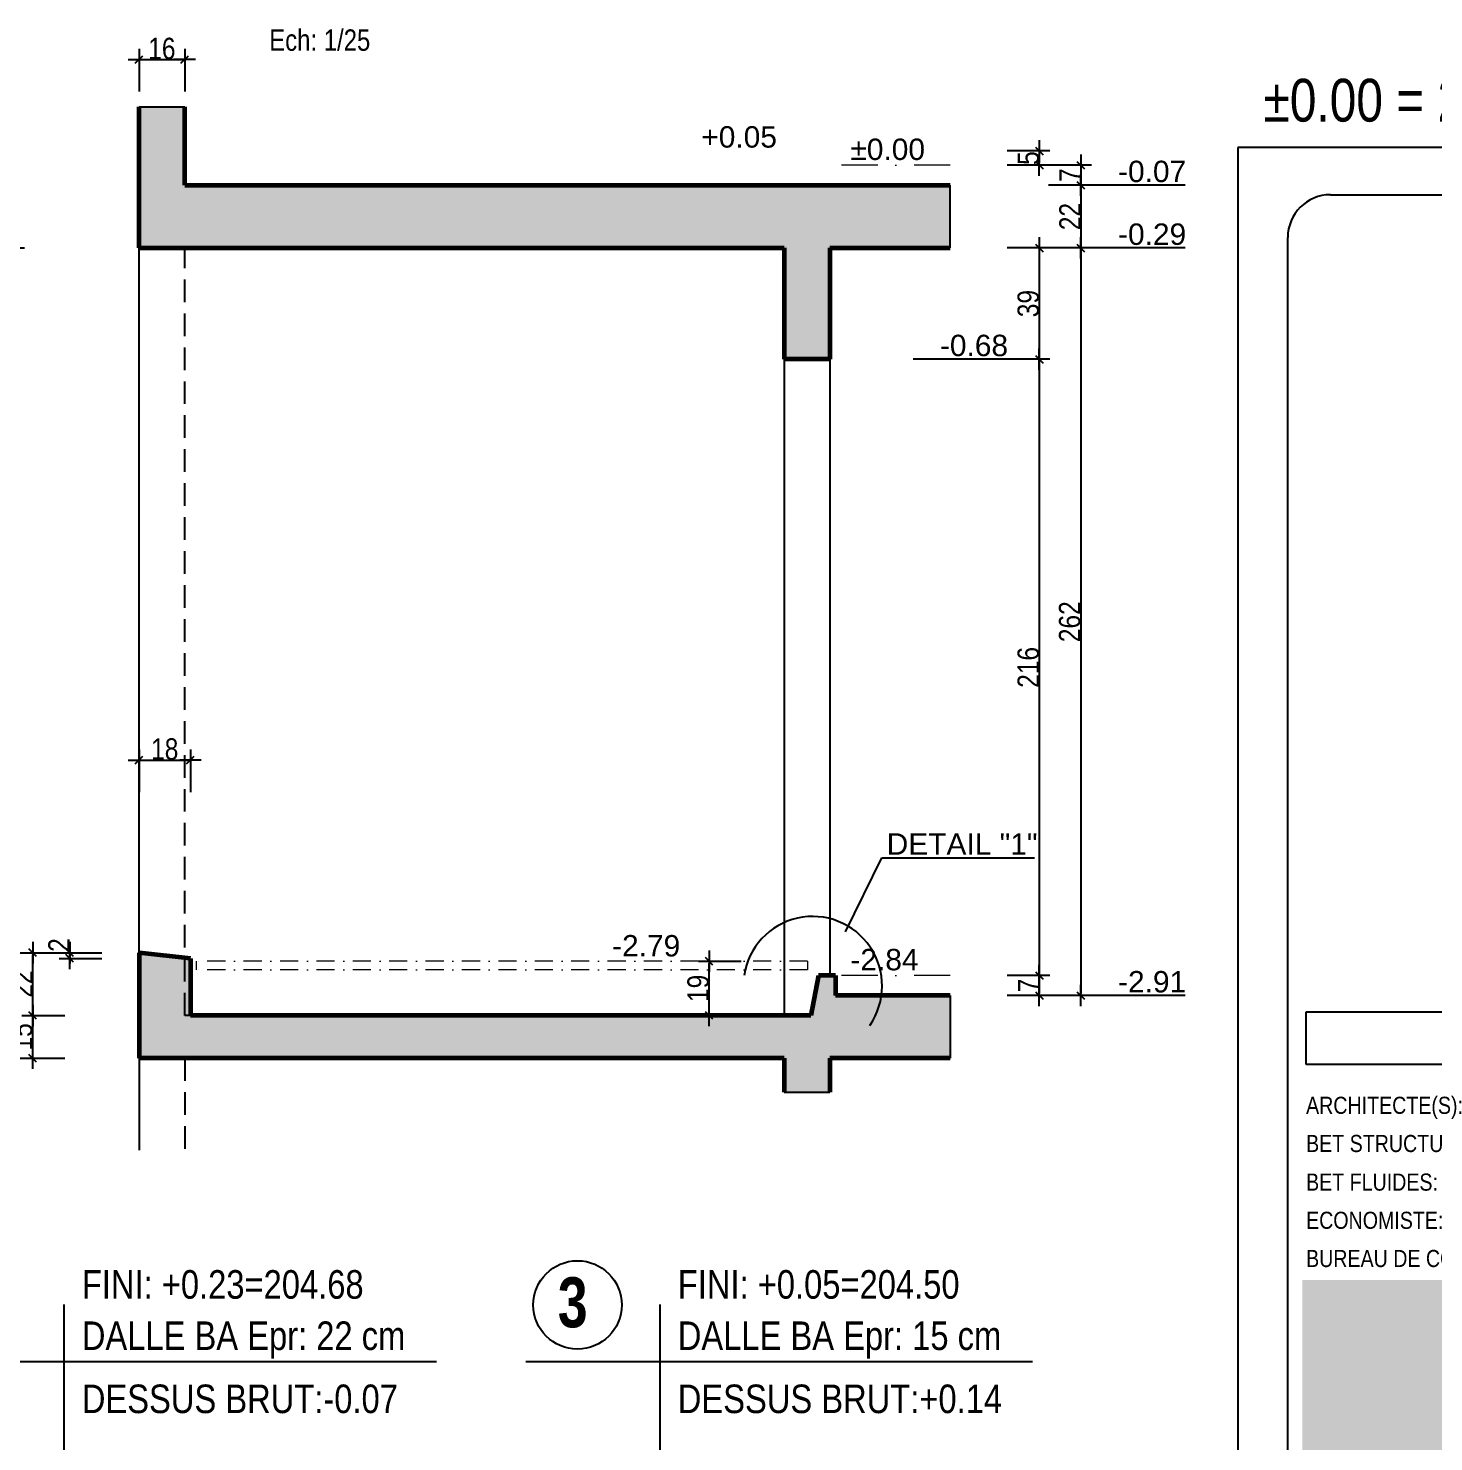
# Model space of a CAD drawing. Header units: centimetres. Extents: x 38820 to 82487, y -36363 to -12804.
# Drawn here: x 52211 to 53195, y -22449 to -21458 of the extents above; entities that cross this region are included whole.
import ezdxf
from ezdxf.enums import TextEntityAlignment as Align

# ---------------------------------------------------------------- set-up
doc = ezdxf.new("R2010")
doc.units = ezdxf.units.CM
doc.header["$LTSCALE"] = 0.5
doc.linetypes.add('CACHE2', pattern=[4.7625, 3.175, -1.5875])
doc.linetypes.add('TIRETPTX2', pattern=[50.8, 25.4, -12.7, 0, -12.7])
doc.layers.get('DEFPOINTS').update_dxf_attribs({"linetype": 'CONTINUOUS'})
for name, color, linetype in [('01-cartouche-cage A', 7, 'CONTINUOUS'), ('01_cote_gen', 4, 'CONTINUOUS'), ('01_linteaux', 2, 'CONTINUOUS'), ('01_poch_BN', 9, 'CONTINUOUS'), ('01_texte', 230, 'CONTINUOUS'), ('AA_COTES', 2, 'CONTINUOUS')]:
    doc.layers.add(name, color=color, linetype=linetype)
for name, color, linetype, lineweight in [('01_Cad_1_', 5, 'CONTINUOUS', 9), ('01_murs_coup', 5, 'CONTINUOUS', 60), ('01_tram_axes', 2, 'TIRETPTX2', 9)]:
    doc.layers.add(name, color=color, linetype=linetype, lineweight=lineweight)
doc.styles.add('ARIAL', font='arial.ttf')
doc.styles.add('ARIAL NA', font='ARIALN.TTF')
doc.styles.add('cartouche', font='ARIALN.TTF', dxfattribs={"width": 0.01})
doc.styles.add('impact', font='impact.ttf')
doc.styles.add('MATTE_TXT', font='arial.ttf')
doc.styles.add('STYLE2', font='ARIALN.TTF')
doc.styles.add('stylemattecart', font='ARIALN.TTF')
doc.dimstyles.new('JB25', dxfattribs={"dimscale": 0.1, "dimtxt": 150, "dimasz": 15, "dimexe": 0.1, "dimexo": 0.1, "dimgap": 0.09, "dimtad": 1, "dimdec": 1, "dimlfac": 0.5, "dimdsep": 46, "dimtxsty": 'STYLE2', "dimblk1": 'BOND_G', "dimblk2": 'BOND_D', "dimsah": 1, "dimcen": 1.5, "dimdle": 0.01, "dimse1": 1, "dimse2": 1, "dimclrd": 4, "dimclre": 2, "dimclrt": 6, "dimazin": 2, "dimtfac": 2.333333, "dimtdec": 1, "dimtix": 1, "dimtmove": 2, "dimatfit": 3, "dimldrblk": 'BOND_G', "dimfxl": 1, "dimtolj": 1, "dimtzin": 0, "dimarcsym": 0})

# ---------------------------------------------------------------- blocks, each defined once
blk = doc.blocks.new('cartstruc')
at = {"layer": '01-cartouche-cage A', "linetype": 'Continuous'}
h = blk.add_hatch(color=9, dxfattribs=at)
h.dxf.hatch_style = 2
h.paths.add_polyline_path([(-43.57, 691.33), (-1004.82, 691.33), (-1004.82, 473.83), (-347.32, 473.83), (-347.32, 644.14), (-242.52, 473.83), (-43.57, 473.83)])
h.paths.add_polyline_path([(-950.99, 670.08), (-407.89, 670.08), (-407.89, 498.45), (-950.99, 498.45)], flags=24)
h.paths.add_polyline_path([(-223.93, 590.84), (-104.97, 590.84), (-104.97, 608.84), (-223.93, 608.84)], flags=24)
h.paths.add_polyline_path([(-224.68, 609.74), (-105.73, 609.74), (-105.73, 627.74), (-224.68, 627.74)], flags=24)
h.paths.add_polyline_path([(-226.26, 624.94), (-64.82, 624.94), (-64.82, 652.37), (-226.26, 652.37)], flags=24)
h.paths.add_polyline_path([(-226.26, 646.88), (-85.05, 646.88), (-85.05, 674.31), (-226.26, 674.31)], flags=24)
for p, q in [((0, 1485), (-1050, 1485)), ((-1050, 1485), (-1050, 0))]:
    blk.add_line(p, q, dxfattribs=at)
at = {"layer": '01-cartouche-cage A', "color": 7, "linetype": 'Continuous'}
for p, q in [((-985, 1452), (-65, 1452)), ((-1015, 60), (-1015, 1422))]:
    blk.add_line(p, q, dxfattribs=at)
at = {"layer": '01-cartouche-cage A', "color": 7}
for p, q in [((-1002.17, 879.32), (-48.07, 879.32)), ((-1002.17, 842.28), (-1002.17, 879.32)), ((-48.07, 842.28), (-1002.17, 842.28))]:
    blk.add_line(p, q, dxfattribs=at)
at = {"layer": '01-cartouche-cage A', "color": 7, "linetype": 'Continuous'}
blk.add_arc((-985, 1422), 30, 90, 180, dxfattribs=at)
at = {"layer": '01-cartouche-cage A', "color": 8, "style": 'cartouche'}
for s, p in [('ARCHITECTE(S):', (-1002.17, 807.72)), ('BET STRUCTURE:', (-1002.17, 780.95)), ('BET FLUIDES:', (-1002.17, 753.89)), ('ECONOMISTE:', (-1002.17, 727.11)), ('BUREAU DE CONTROLE:', (-1002.17, 700.34))]:
    blk.add_text(s, height=12, dxfattribs=at).set_placement(p)
at = {"layer": '01-cartouche-cage A', "color": 7, "style": 'stylemattecart'}
for tag, height, p in [('NOMCLIENT', 30, (-525.01, 1399.62)), ('ADRESSE1CLIENT', 25, (-525.02, 1326.7)), ('ADRESSE2CLIENT', 25, (-525.03, 1283.86)), ('NOMAFFAIRE1', 45, (-525.05, 1189.84)), ('NOMAFFAIRE2', 45, (-525.07, 1110.44)), ('NOMAFFAIRE3', 45, (-525.08, 1031.74)), ('ADRESSE1AFFAIRE', 20, (-525.1, 943.27)), ('ADRESSE2AFFAIRE', 20, (-525.11, 909.19)), ('INDICE-A', 15, (-959.12, 428.37)), ('DATE-A', 15, (-861.87, 428.37)), ('INDICE-B', 15, (-959.12, 400.48)), ('DATE-B', 15, (-861.87, 400.48)), ('INDICE-C', 15, (-959.12, 369.37)), ('DATE-C', 15, (-861.87, 369.37)), ('INDICE-D', 15, (-959.12, 338.27)), ('DATE-D', 15, (-861.87, 338.27)), ('INDICE-E', 15, (-959.12, 307.16)), ('DATE-E', 15, (-861.87, 307.16)), ('INDICE-F', 15, (-959.12, 276.06)), ('DATE-F', 15, (-861.87, 276.06))]:
    blk.add_attdef(tag, text='', height=height, dxfattribs=at).set_placement(p, align=Align.MIDDLE_CENTER)
for tag, height, p in [('NOMARCHI', 15, (-831.13, 803.31)), ('MODEL', 15, (-408.94, 803.31)), ('BETSTRUCTURE', 15, (-831.13, 776.53)), ('MOE', 15, (-408.94, 776.53)), ('BETFLUIDES', 15, (-831.13, 749.48)), ('CSPS', 15, (-408.94, 749.48)), ('ECONOMISTE', 15, (-831.13, 722.7)), ('OPC', 15, (-408.94, 722.7)), ('BDC', 15, (-831.13, 695.93)), ('NOMENTREPRISE', 15, (-408.94, 695.93)), ('NUMBAT', 27, (-249.53, 614.69)), ('PHASE', 35, (-249.53, 537.94)), ('CONT-SOL', 12, (-138.62, 490.23)), ('NOMDESS', 15, (-451.79, 132.3)), ('NOMING', 15, (-451.79, 104.26)), ('ECH', 15, (-451.79, 76.34)), ('NUMAFF', 25, (-196.33, 48.91))]:
    blk.add_attdef(tag, text='', height=height, dxfattribs=at).set_placement(p, align=Align.BOTTOM_LEFT)
at = {"layer": '01-cartouche-cage A', "color": 7, "style": 'stylemattecart', "width": 0.8}
for tag, p in [('TITRTEPLAN1', (-677.28, 664.55)), ('TITRTEPLAN2', (-677.28, 610.16)), ('TITRTEPLAN3', (-677.28, 556)), ('TITRTEPLAN4', (-677.28, 501.38))]:
    blk.add_attdef(tag, text='', height=33, dxfattribs=at).set_placement(p, align=Align.MIDDLE_CENTER)
at = {"layer": '01-cartouche-cage A', "color": 7, "style": 'stylemattecart'}
for tag, p in [('MODIF-A', (-802.62, 428.37)), ('MODIF-B', (-802.62, 400.48)), ('MODIF-C', (-802.62, 369.37)), ('MODIF-D', (-802.62, 338.27)), ('MODIF-E', (-802.62, 307.16)), ('MODIF-F', (-802.62, 276.06))]:
    blk.add_attdef(tag, text='', height=15, dxfattribs=at).set_placement(p, align=Align.MIDDLE_LEFT)
at = {"layer": '01-cartouche-cage A', "color": 255, "style": 'stylemattecart'}
for tag, height, p in [('N°P', 35, (-320.96, 255.96)), ('IP', 35, (-210.33, 255.96)), ('DATEPLAN', 15, (-257.72, 226.83))]:
    blk.add_attdef(tag, text='', height=height, dxfattribs=at).set_placement(p, align=Align.BOTTOM_LEFT)
blk = doc.blocks.new('BOND_G')
at = {"layer": 'AA_COTES', "color": 0}
for p, q in [((0, -5), (0, 15)), ((5, 0), (-5, 0)), ((1.77, 1.77), (-1.77, -1.77))]:
    blk.add_line(p, q, dxfattribs=at)
blk = doc.blocks.new('BOND_D')
at = {"layer": 'AA_COTES', "color": 0}
for p, q in [((5, 0), (-5, 0)), ((-1.77, -1.77), (1.77, 1.77)), ((0, 5), (0, -15))]:
    blk.add_line(p, q, dxfattribs=at)
blk = doc.blocks.new('*D1691')
at = {"layer": '01_cote_gen', "color": 4, "lineweight": -2, "ltscale": 2, "transparency": 16777216}
blk.add_line((52918.94, -22123.74), (52918.94, -22134.74), dxfattribs=at)
at = {"layer": 'DEFPOINTS', "color": 0, "ltscale": 2}
for p in [(52856.6, -22122.24), (52856.6, -22136.24), (52918.94, -22136.24)]:
    blk.add_point(p, dxfattribs=at)
at = {"layer": '01_cote_gen', "color": 4, "lineweight": -2, "ltscale": 2, "transparency": 16777216, "xscale": 1.5, "yscale": 1.5, "zscale": 1.5}
for name, p, rotation in [('BOND_G', (52918.94, -22122.24), 90), ('BOND_D', (52918.94, -22136.24), 270)]:
    blk.add_blockref(name, p, dxfattribs=dict(at, rotation=rotation))
at = {"layer": '01_cote_gen', "color": 6, "ltscale": 2, "transparency": 16777216, "insert": (52911.43, -22129.24), "char_height": 15, "attachment_point": 5, "rotation": 90, "style": 'STYLE2'}
blk.add_mtext('\\A1;7', dxfattribs=at)
blk = doc.blocks.new('*D1692')
at = {"layer": '01_cote_gen', "color": 4, "lineweight": -2, "ltscale": 2, "transparency": 16777216}
blk.add_line((52185.28, -22178.74), (52185.28, -22107.74), dxfattribs=at)
at = {"layer": 'DEFPOINTS', "color": 0, "ltscale": 2}
for p in [(52185.28, -22106.24), (52297.61, -22106.24), (52297.61, -22180.24)]:
    blk.add_point(p, dxfattribs=at)
at = {"layer": '01_cote_gen', "color": 4, "lineweight": -2, "ltscale": 2, "transparency": 16777216, "xscale": 1.5, "yscale": 1.5, "zscale": 1.5}
for name, p, rotation in [('BOND_D', (52185.28, -22106.24), 90), ('BOND_G', (52185.28, -22180.24), 270)]:
    blk.add_blockref(name, p, dxfattribs=dict(at, rotation=rotation))
at = {"layer": '01_cote_gen', "color": 6, "ltscale": 2, "transparency": 16777216, "insert": (52177.61, -22143.24), "char_height": 15, "attachment_point": 5, "rotation": 90, "style": 'STYLE2'}
blk.add_mtext('\\A1;37', dxfattribs=at)
blk = doc.blocks.new('*D1693')
at = {"layer": '01_cote_gen', "color": 4, "lineweight": -2, "ltscale": 2, "transparency": 16777216}
blk.add_line((52289.61, -21971.24), (52322.61, -21971.24), dxfattribs=at)
at = {"layer": 'DEFPOINTS', "color": 0, "ltscale": 2}
for p in [(52324.11, -21971.24), (52288.11, -22106.24), (52324.11, -22110.24)]:
    blk.add_point(p, dxfattribs=at)
at = {"layer": '01_cote_gen', "color": 4, "lineweight": -2, "ltscale": 2, "transparency": 16777216, "xscale": 1.5, "yscale": 1.5, "zscale": 1.5, "rotation": 180}
blk.add_blockref('BOND_G', (52288.11, -21971.24), dxfattribs=at)
at = {"layer": '01_cote_gen', "color": 4, "lineweight": -2, "ltscale": 2, "transparency": 16777216, "xscale": 1.5, "yscale": 1.5, "zscale": 1.5}
blk.add_blockref('BOND_D', (52324.11, -21971.24), dxfattribs=at)
at = {"layer": '01_cote_gen', "color": 6, "ltscale": 2, "transparency": 16777216, "insert": (52306.11, -21963.58), "char_height": 15, "attachment_point": 5, "style": 'STYLE2'}
blk.add_mtext('\\A1;18', dxfattribs=at)
blk = doc.blocks.new('*D1689')
at = {"layer": '01_cote_gen', "color": 4, "lineweight": -2, "transparency": 16777216}
blk.add_line((52687.61, -22148.74), (52687.61, -22113.74), dxfattribs=at)
at = {"layer": 'DEFPOINTS', "color": 0}
for p in [(52687.61, -22112.24), (52688.9, -22112.24), (52688.9, -22150.24)]:
    blk.add_point(p, dxfattribs=at)
at = {"layer": '01_cote_gen', "color": 4, "lineweight": -2, "transparency": 16777216, "xscale": 1.5, "yscale": 1.5, "zscale": 1.5}
for name, p, rotation in [('BOND_D', (52687.61, -22112.24), 90), ('BOND_G', (52687.61, -22150.24), 270)]:
    blk.add_blockref(name, p, dxfattribs=dict(at, rotation=rotation))
at = {"layer": '01_cote_gen', "color": 6, "transparency": 16777216, "insert": (52679.94, -22131.24), "char_height": 15, "attachment_point": 5, "rotation": 90, "style": 'STYLE2'}
blk.add_mtext('\\A1;19', dxfattribs=at)
blk = doc.blocks.new('*D1690')
at = {"layer": '01_cote_gen', "color": 4, "lineweight": -2, "transparency": 16777216}
blk.add_line((52947.98, -21613.74), (52947.98, -22134.74), dxfattribs=at)
at = {"layer": 'DEFPOINTS', "color": 0}
for p in [(52856.6, -21612.24), (52926.44, -22136.24), (52947.98, -22136.24)]:
    blk.add_point(p, dxfattribs=at)
at = {"layer": '01_cote_gen', "color": 4, "lineweight": -2, "transparency": 16777216, "xscale": 1.5, "yscale": 1.5, "zscale": 1.5}
for name, p, rotation in [('BOND_G', (52947.98, -21612.24), 90), ('BOND_D', (52947.98, -22136.24), 270)]:
    blk.add_blockref(name, p, dxfattribs=dict(at, rotation=rotation))
at = {"layer": '01_cote_gen', "color": 6, "transparency": 16777216, "insert": (52940.31, -21874.24), "char_height": 15, "attachment_point": 5, "rotation": 90, "style": 'STYLE2'}
blk.add_mtext('\\A1;262', dxfattribs=at)
blk = doc.blocks.new('*D1688')
at = {"layer": '01_cote_gen', "color": 4, "lineweight": -2, "transparency": 16777216}
blk.add_line((52918.94, -21613.74), (52918.94, -21688.74), dxfattribs=at)
at = {"layer": 'DEFPOINTS', "color": 0}
for p in [(52856.6, -21612.24), (52772.11, -21690.24), (52918.94, -21690.24)]:
    blk.add_point(p, dxfattribs=at)
at = {"layer": '01_cote_gen', "color": 4, "lineweight": -2, "transparency": 16777216, "xscale": 1.5, "yscale": 1.5, "zscale": 1.5}
for name, p, rotation in [('BOND_G', (52918.94, -21612.24), 90), ('BOND_D', (52918.94, -21690.24), 270)]:
    blk.add_blockref(name, p, dxfattribs=dict(at, rotation=rotation))
at = {"layer": '01_cote_gen', "color": 6, "transparency": 16777216, "insert": (52911.27, -21651.24), "char_height": 15, "attachment_point": 5, "rotation": 90, "style": 'STYLE2'}
blk.add_mtext('\\A1;39', dxfattribs=at)
blk = doc.blocks.new('*D1695')
at = {"layer": '01_cote_gen', "color": 4, "lineweight": -2, "transparency": 16777216}
blk.add_line((52185.28, -22104.74), (52185.28, -21613.74), dxfattribs=at)
at = {"layer": 'DEFPOINTS', "color": 0}
for p in [(52185.28, -21612.24), (52401.85, -21612.24), (52236.09, -22106.24)]:
    blk.add_point(p, dxfattribs=at)
at = {"layer": '01_cote_gen', "color": 4, "lineweight": -2, "transparency": 16777216, "xscale": 1.5, "yscale": 1.5, "zscale": 1.5}
for name, p, rotation in [('BOND_D', (52185.28, -21612.24), 90), ('BOND_G', (52185.28, -22106.24), 270)]:
    blk.add_blockref(name, p, dxfattribs=dict(at, rotation=rotation))
at = {"layer": '01_cote_gen', "color": 6, "transparency": 16777216, "insert": (52177.74, -21859.24), "char_height": 15, "attachment_point": 5, "rotation": 90, "style": 'STYLE2'}
blk.add_mtext('\\A1;247', dxfattribs=at)
blk = doc.blocks.new('*D1696')
at = {"layer": '01_cote_gen', "color": 4, "lineweight": -2, "transparency": 16777216}
blk.add_line((52239.56, -22108.74), (52239.56, -22107.74), dxfattribs=at)
at = {"layer": 'DEFPOINTS', "color": 0}
for p in [(52239.56, -22106.24), (52288.11, -22106.24), (52324.11, -22110.24)]:
    blk.add_point(p, dxfattribs=at)
at = {"layer": '01_cote_gen', "color": 4, "lineweight": -2, "transparency": 16777216, "xscale": 1.5, "yscale": 1.5, "zscale": 1.5}
for name, p, rotation in [('BOND_D', (52239.56, -22106.24), 90), ('BOND_G', (52239.56, -22110.24), 270)]:
    blk.add_blockref(name, p, dxfattribs=dict(at, rotation=rotation))
at = {"layer": '01_cote_gen', "color": 6, "transparency": 16777216, "insert": (52232.02, -22100.87), "char_height": 15, "attachment_point": 5, "rotation": 90, "style": 'STYLE2'}
blk.add_mtext('\\A1;2', dxfattribs=at)
blk = doc.blocks.new('*D1697')
at = {"layer": '01_cote_gen', "color": 4, "lineweight": -2, "transparency": 16777216}
blk.add_line((52947.98, -21569.74), (52947.98, -21610.74), dxfattribs=at)
at = {"layer": 'DEFPOINTS', "color": 0}
for p in [(52856.6, -21568.24), (52856.6, -21612.24), (52947.98, -21612.24)]:
    blk.add_point(p, dxfattribs=at)
at = {"layer": '01_cote_gen', "color": 4, "lineweight": -2, "transparency": 16777216, "xscale": 1.5, "yscale": 1.5, "zscale": 1.5}
for name, p, rotation in [('BOND_G', (52947.98, -21568.24), 90), ('BOND_D', (52947.98, -21612.24), 270)]:
    blk.add_blockref(name, p, dxfattribs=dict(at, rotation=rotation))
at = {"layer": '01_cote_gen', "color": 6, "transparency": 16777216, "insert": (52940.44, -21590.24), "char_height": 15, "attachment_point": 5, "rotation": 90, "style": 'STYLE2'}
blk.add_mtext('\\A1;22', dxfattribs=at)
blk = doc.blocks.new('*D1698')
at = {"layer": '01_cote_gen', "color": 4, "lineweight": -2, "transparency": 16777216}
blk.add_line((52947.98, -21555.74), (52947.98, -21566.74), dxfattribs=at)
at = {"layer": 'DEFPOINTS', "color": 0}
for p in [(52856.6, -21554.24), (52856.6, -21568.24), (52947.98, -21568.24)]:
    blk.add_point(p, dxfattribs=at)
at = {"layer": '01_cote_gen', "color": 4, "lineweight": -2, "transparency": 16777216, "xscale": 1.5, "yscale": 1.5, "zscale": 1.5}
for name, p, rotation in [('BOND_G', (52947.98, -21554.24), 90), ('BOND_D', (52947.98, -21568.24), 270)]:
    blk.add_blockref(name, p, dxfattribs=dict(at, rotation=rotation))
at = {"layer": '01_cote_gen', "color": 6, "transparency": 16777216, "insert": (52940.47, -21561.24), "char_height": 15, "attachment_point": 5, "rotation": 90, "style": 'STYLE2'}
blk.add_mtext('\\A1;7', dxfattribs=at)
blk = doc.blocks.new('*D1699')
at = {"layer": '01_cote_gen', "color": 4, "lineweight": -2, "transparency": 16777216}
blk.add_line((52918.94, -21545.74), (52918.94, -21552.74), dxfattribs=at)
at = {"layer": 'DEFPOINTS', "color": 0}
for p in [(52770.11, -21544.24), (52783.42, -21554.24), (52918.94, -21554.24)]:
    blk.add_point(p, dxfattribs=at)
at = {"layer": '01_cote_gen', "color": 4, "lineweight": -2, "transparency": 16777216, "xscale": 1.5, "yscale": 1.5, "zscale": 1.5}
for name, p, rotation in [('BOND_G', (52918.94, -21544.24), 90), ('BOND_D', (52918.94, -21554.24), 270)]:
    blk.add_blockref(name, p, dxfattribs=dict(at, rotation=rotation))
at = {"layer": '01_cote_gen', "color": 6, "transparency": 16777216, "insert": (52911.3, -21549.24), "char_height": 15, "attachment_point": 5, "rotation": 90, "style": 'STYLE2'}
blk.add_mtext('\\A1;5', dxfattribs=at)
blk = doc.blocks.new('*D1694')
at = {"layer": '01_cote_gen', "color": 4, "lineweight": -2, "transparency": 16777216}
blk.add_line((52289.61, -21480.17), (52318.61, -21480.17), dxfattribs=at)
at = {"layer": 'DEFPOINTS', "color": 0}
for p in [(52320.11, -21480.17), (52288.11, -21538.24), (52320.11, -21542.24)]:
    blk.add_point(p, dxfattribs=at)
at = {"layer": '01_cote_gen', "color": 4, "lineweight": -2, "transparency": 16777216, "xscale": 1.5, "yscale": 1.5, "zscale": 1.5, "rotation": 180}
blk.add_blockref('BOND_G', (52288.11, -21480.17), dxfattribs=at)
at = {"layer": '01_cote_gen', "color": 4, "lineweight": -2, "transparency": 16777216, "xscale": 1.5, "yscale": 1.5, "zscale": 1.5}
blk.add_blockref('BOND_D', (52320.11, -21480.17), dxfattribs=at)
at = {"layer": '01_cote_gen', "color": 6, "transparency": 16777216, "insert": (52304.11, -21472.51), "char_height": 15, "attachment_point": 5, "style": 'STYLE2'}
blk.add_mtext('\\A1;16', dxfattribs=at)
blk = doc.blocks.new('*D1700')
at = {"layer": '01_cote_gen', "color": 4, "lineweight": -2, "transparency": 16777216}
blk.add_line((52213.59, -22178.74), (52213.59, -22151.74), dxfattribs=at)
at = {"layer": 'DEFPOINTS', "color": 0}
for p in [(52213.59, -22150.24), (52339.8, -22150.24), (52339.8, -22180.24)]:
    blk.add_point(p, dxfattribs=at)
at = {"layer": '01_cote_gen', "color": 4, "lineweight": -2, "transparency": 16777216, "xscale": 1.5, "yscale": 1.5, "zscale": 1.5}
for name, p, rotation in [('BOND_D', (52213.59, -22150.24), 90), ('BOND_G', (52213.59, -22180.24), 270)]:
    blk.add_blockref(name, p, dxfattribs=dict(at, rotation=rotation))
at = {"layer": '01_cote_gen', "color": 6, "transparency": 16777216, "insert": (52205.92, -22165.24), "char_height": 15, "attachment_point": 5, "rotation": 90, "style": 'STYLE2'}
blk.add_mtext('\\A1;15', dxfattribs=at)
blk = doc.blocks.new('*D1701')
at = {"layer": '01_cote_gen', "color": 4, "lineweight": -2, "transparency": 16777216}
blk.add_line((52213.59, -22148.74), (52213.59, -22107.74), dxfattribs=at)
at = {"layer": 'DEFPOINTS', "color": 0}
for p in [(52207.78, -22106.24), (52213.59, -22106.24), (52236.09, -22150.24)]:
    blk.add_point(p, dxfattribs=at)
at = {"layer": '01_cote_gen', "color": 4, "lineweight": -2, "transparency": 16777216, "xscale": 1.5, "yscale": 1.5, "zscale": 1.5}
for name, p, rotation in [('BOND_D', (52213.59, -22106.24), 90), ('BOND_G', (52213.59, -22150.24), 270)]:
    blk.add_blockref(name, p, dxfattribs=dict(at, rotation=rotation))
at = {"layer": '01_cote_gen', "color": 6, "transparency": 16777216, "insert": (52206.05, -22128.24), "char_height": 15, "attachment_point": 5, "rotation": 90, "style": 'STYLE2'}
blk.add_mtext('\\A1;22', dxfattribs=at)
blk = doc.blocks.new('*D1702')
at = {"layer": '01_cote_gen', "color": 4, "lineweight": -2, "transparency": 16777216}
blk.add_line((52918.94, -21691.74), (52918.94, -22120.74), dxfattribs=at)
at = {"layer": 'DEFPOINTS', "color": 0}
for p in [(52896.44, -21690.24), (52866.61, -22122.24), (52918.94, -22122.24)]:
    blk.add_point(p, dxfattribs=at)
at = {"layer": '01_cote_gen', "color": 4, "lineweight": -2, "transparency": 16777216, "xscale": 1.5, "yscale": 1.5, "zscale": 1.5}
for name, p, rotation in [('BOND_G', (52918.94, -21690.24), 90), ('BOND_D', (52918.94, -22122.24), 270)]:
    blk.add_blockref(name, p, dxfattribs=dict(at, rotation=rotation))
at = {"layer": '01_cote_gen', "color": 6, "transparency": 16777216, "insert": (52911.27, -21906.24), "char_height": 15, "attachment_point": 5, "rotation": 90, "style": 'STYLE2'}
blk.add_mtext('\\A1;216', dxfattribs=at)

msp = doc.modelspace()

# ---------------------------------------------------------------- hatches: boundary and pattern name
at = {"layer": '01_poch_BN'}
h = msp.add_hatch(color=256, dxfattribs=at)
h.dxf.hatch_style = 1
h.paths.add_polyline_path([(52856.595, -21568.244), (52320.109, -21568.244), (52320.109, -21513.389), (52288.109, -21513.389), (52288.109, -21612.244), (52740.109, -21612.244), (52740.109, -21690.244), (52772.109, -21690.244), (52772.109, -21612.244), (52856.595, -21612.244)])
h.paths.add_polyline_path([(52856.595, -22136.244), (52776.109, -22136.244), (52776.109, -22122.244), (52764.109, -22122.244), (52758.741, -22150.244), (52324.109, -22150.244), (52324.109, -22110.244), (52288.109, -22106.244), (52288.109, -22180.244), (52320.109, -22180.244), (52740.109, -22180.244), (52740.109, -22203.913), (52772.109, -22203.913), (52772.109, -22180.244), (52856.595, -22180.244)])

# ---------------------------------------------------------------- linework, layer by layer
at = {"layer": '01_linteaux'}
for p, q in [((52288.109, -22106.244), (52288.109, -21612.244)), ((52740.109, -21690.244), (52740.109, -22150.244)), ((52772.109, -21690.244), (52772.109, -22122.244)), ((52288.109, -22180.244), (52288.109, -22244.709))]:
    msp.add_line(p, q, dxfattribs=at)
at = {"layer": '01_linteaux', "linetype": 'CACHE2', "ltscale": 10}
for p, q in [((52320.109, -22150.244), (52320.109, -21612.244)), ((52324.109, -22150.244), (52320.109, -22150.244)), ((52320.109, -22180.244), (52320.109, -22244.714))]:
    msp.add_line(p, q, dxfattribs=at)
at = {"layer": '01_murs_coup'}
for p, q in [((52288.109, -21612.244), (52288.109, -21513.389)), ((52320.109, -21568.244), (52320.109, -21513.389)), ((52320.109, -21568.244), (52856.595, -21568.244)), ((52288.109, -21612.244), (52740.109, -21612.244)), ((52740.109, -21612.244), (52740.109, -21690.244)), ((52772.109, -21612.244), (52772.109, -21690.244)), ((52772.109, -21612.244), (52856.595, -21612.244)), ((52772.109, -21690.244), (52740.109, -21690.244)), ((52288.109, -22106.244), (52288.109, -22180.244)), ((52324.109, -22110.244), (52288.109, -22106.244)), ((52324.109, -22110.244), (52324.109, -22150.244)), ((52764.109, -22122.244), (52758.741, -22150.244)), ((52776.109, -22122.244), (52764.109, -22122.244)), ((52776.109, -22122.244), (52776.109, -22136.244)), ((52856.595, -22136.244), (52776.109, -22136.244)), ((52758.741, -22150.244), (52324.109, -22150.244)), ((52320.109, -22180.244), (52288.109, -22180.244)), ((52740.109, -22180.244), (52320.109, -22180.244)), ((52740.109, -22180.244), (52740.109, -22203.913)), ((52856.595, -22180.244), (52772.109, -22180.244)), ((52772.109, -22180.244), (52772.109, -22203.913))]:
    msp.add_line(p, q, dxfattribs=at)
at = {"layer": '01_poch_BN'}
for p, q in [((52288.109, -21513.389), (52320.109, -21513.389)), ((52740.109, -22203.913), (52772.109, -22203.913))]:
    msp.add_line(p, q, dxfattribs=at)
at = {"layer": '01_poch_BN', "ltscale": 2}
for p, q in [((52856.595, -21612.244), (52856.595, -21568.244)), ((52856.595, -22136.244), (52856.595, -22180.244))]:
    msp.add_line(p, q, dxfattribs=at)
at = {"layer": '01_texte'}
for p, q in [((53021.252, -21568.244), (52955.482, -21568.244)), ((53021.252, -21612.244), (52955.482, -21612.244)), ((52896.438, -21690.244), (52830.667, -21690.244)), ((52783.192, -22091.575), (52808.555, -22039.636)), ((52808.555, -22039.636), (52915.487, -22039.636)), ((53021.252, -22136.244), (52955.482, -22136.244)), ((52235.331, -22352.776), (52235.331, -22480.798)), ((52652.933, -22352.776), (52652.933, -22480.798)), ((52141.512, -22392.708), (52496.464, -22392.708)), ((52559.113, -22392.708), (52914.066, -22392.708))]:
    msp.add_line(p, q, dxfattribs=at)
msp.add_circle((52595.341, -22353.15), 30.98, dxfattribs=at)
msp.add_arc((52760.161, -22129.498), 48.652, 325.332306, 171.452218, dxfattribs=at)
at = {"layer": '01_tram_axes', "ltscale": 2}
for p, q in [((52856.595, -21554.244), (52776.109, -21554.244)), ((52328.109, -22112.244), (52328.109, -22118.244)), ((52756.609, -22112.244), (52756.609, -22118.244)), ((52856.595, -22122.244), (52776.109, -22122.244))]:
    msp.add_line(p, q, dxfattribs=at)
at = {"layer": '01_tram_axes'}
for p, q in [((52756.609, -22112.244), (52328.109, -22112.244)), ((52756.609, -22118.244), (52328.109, -22118.244))]:
    msp.add_line(p, q, dxfattribs=at)

# ---------------------------------------------------------------- block references
at = {"layer": '01_Cad_1_'}
msp.add_blockref('cartstruc', (54108.056, -23026.925), dxfattribs=at)

# ---------------------------------------------------------------- texts
at = {"layer": '01_texte', "style": 'MATTE_TXT', "width": 0.8}
for s, height, p in [('Ech: 1/25', 15, (52414.757, -21478.547)), ('%%P0.00 = 204.45 = NIVEAU FINI du REZ de CHAUSSEE Bât: C', 30, (53539.009, -21532.673))]:
    msp.add_text(s, height=height, dxfattribs=at).set_placement(p, align=Align.BOTTOM_CENTER)
at = {"layer": '01_texte'}
for s, height, style, p in [('+0.05', 15, 'ARIAL', (52682.093, -21541.903)), ('%%P0.00', 15, 'ARIAL', (52786.584, -21550.585)), ('-0.07', 15, 'ARIAL', (52974.128, -21566.085)), ('-0.29', 15, 'ARIAL', (52974.128, -21610.085)), ('-0.68', 15, 'ARIAL', (52849.314, -21688.085)), ('DETAIL "1"', 15, 'ARIAL', (52812.004, -22037.549)), ('-2.79', 15, 'ARIAL', (52619.595, -22108.879)), ('-2.84', 15, 'ARIAL', (52786.584, -22118.585)), ('-2.91', 15, 'ARIAL', (52974.128, -22134.085)), ('FINI: +0.23=204.68', 20, 'ARIAL NA', (52248.033, -22348.762)), ('FINI: +0.05=204.50', 20, 'ARIAL NA', (52665.635, -22348.762)), ('DALLE BA Epr: 22 cm', 20, 'ARIAL NA', (52248.033, -22384.724)), ('DALLE BA Epr: 15 cm', 20, 'ARIAL NA', (52665.635, -22384.724)), ('DESSUS BRUT:-0.07', 20, 'ARIAL NA', (52248.033, -22428.968)), ('DESSUS BRUT:+0.14', 20, 'ARIAL NA', (52665.635, -22428.968))]:
    msp.add_text(s, height=height, dxfattribs=dict(at, style=style)).set_placement(p)
at = {"layer": '01_texte', "style": 'impact'}
msp.add_text('3', height=35, dxfattribs=at).set_placement((52592.002, -22351.268), align=Align.MIDDLE_CENTER)

# ---------------------------------------------------------------- dimensions: what is measured, and where the dimension line sits
at = {"layer": '01_cote_gen'}
dim = msp.add_linear_dim(base=(52320.109, -21480.173), p1=(52288.109, -21538.244), p2=(52320.109, -21542.244), dimstyle='JB25', dxfattribs=at)
dim.commit()
dim.dimension.update_dxf_attribs({"geometry": '*D1694', "text_midpoint": (52304.109, -21472.505)})
for base, p1, p2, picture, middle in [((52918.938, -21554.244), (52770.109, -21544.244), (52783.423, -21554.244), '*D1699', (52911.301, -21549.244)), ((52947.982, -21568.244), (52856.595, -21554.244), (52856.595, -21568.244), '*D1698', (52940.473, -21561.244)), ((52947.982, -21612.244), (52856.595, -21568.244), (52856.595, -21612.244), '*D1697', (52940.442, -21590.244)), ((52185.281, -21612.244), (52236.086, -22106.244), (52401.85, -21612.244), '*D1695', (52177.741, -21859.244)), ((52918.938, -21690.244), (52856.595, -21612.244), (52772.109, -21690.244), '*D1688', (52911.27, -21651.244)), ((52947.982, -22136.244), (52856.595, -21612.244), (52926.438, -22136.244), '*D1690', (52940.314, -21874.244)), ((52918.938, -22122.244), (52896.438, -21690.244), (52866.61, -22122.244), '*D1702', (52911.27, -21906.244)), ((52213.586, -22106.244), (52236.086, -22150.244), (52207.781, -22106.244), '*D1701', (52206.046, -22128.244)), ((52687.611, -22112.244), (52688.898, -22150.244), (52688.898, -22112.244), '*D1689', (52679.944, -22131.244)), ((52213.586, -22150.244), (52339.801, -22180.244), (52339.801, -22150.244), '*D1700', (52205.918, -22165.244))]:
    dim = msp.add_linear_dim(base=base, p1=p1, p2=p2, angle=90, dimstyle='JB25', dxfattribs=at)
    dim.commit()
    dim.dimension.update_dxf_attribs({"geometry": picture, "text_midpoint": middle})
at = {"layer": '01_cote_gen', "ltscale": 2}
dim = msp.add_linear_dim(base=(52324.109, -21971.244), p1=(52288.109, -22106.244), p2=(52324.109, -22110.244), dimstyle='JB25', dxfattribs=at)
dim.commit()
dim.dimension.update_dxf_attribs({"geometry": '*D1693', "text_midpoint": (52306.109, -21963.577)})
for base, p1, p2, picture, middle in [((52185.281, -22106.244), (52297.609, -22180.244), (52297.609, -22106.244), '*D1692', (52177.613, -22143.244)), ((52918.938, -22136.244), (52856.595, -22122.244), (52856.595, -22136.244), '*D1691', (52911.429, -22129.244))]:
    dim = msp.add_linear_dim(base=base, p1=p1, p2=p2, angle=90, dimstyle='JB25', dxfattribs=at)
    dim.commit()
    dim.dimension.update_dxf_attribs({"geometry": picture, "text_midpoint": middle})
at = {"layer": '01_cote_gen'}
dim = msp.add_linear_dim(base=(52239.557, -22106.244), p1=(52324.109, -22110.244), p2=(52288.109, -22106.244), angle=90, dimstyle='JB25', dxfattribs=at)
dim.commit()
dim.dimension.update_dxf_attribs({"geometry": '*D1696', "text_midpoint": (52232.017, -22100.872), "dimtype": 160})

doc.saveas('drawing.dxf')
